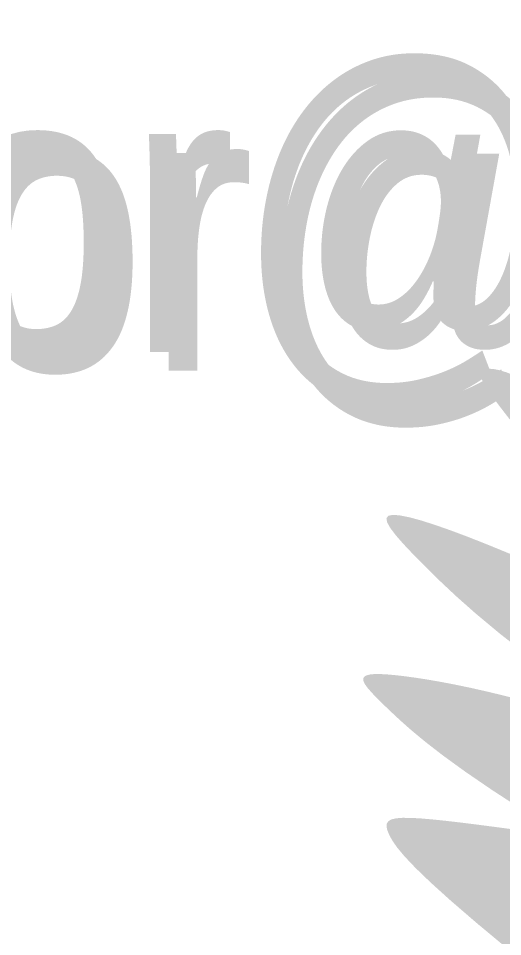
# Model space of a CAD drawing. Header units: millimetres. Extents: x -754 to 578, y -31 to 612.
# Drawn here: x -462.52 to -454.83, y 82.81 to 97.38 of the extents above; entities that cross this region are included whole.
import ezdxf

# ---------------------------------------------------------------- set-up
doc = ezdxf.new("R2010")
doc.units = ezdxf.units.MM
for name, color, linetype in [('Images', 7, 'Continuous'), ('magpiefill', 3, 'Continuous'), ('Text', 7, 'Continuous')]:
    doc.layers.add(name, color=color, linetype=linetype)
doc.styles.get("Standard").update_dxf_attribs({"font": 'arial.ttf'})
picture_1 = doc.add_image_def('image12.jpg', size_in_pixel=(700, 590))

msp = doc.modelspace()

# ---------------------------------------------------------------- hatches: boundary and pattern name
at = {"layer": 'magpiefill'}
h = msp.add_hatch(color=253, dxfattribs=at)
h.dxf.hatch_style = 1
h.paths.add_polyline_path([(-452.5734821985648, 90.35079238292013), (-452.8327839596246, 90.54544421504119), (-453.0810504879962, 90.72866481848862), (-453.3184523005116, 90.90023522746324), (-453.5444773600636, 91.05937380299949), (-453.7586136295445, 91.20529890613153), (-453.9603490718467, 91.33722889789384), (-454.1491716498625, 91.45438213932043), (-454.3245693264844, 91.55597699144573), (-454.4860300646046, 91.64123181530393), (-454.6329688961005, 91.70956968668196), (-454.7645091287857, 91.76123254037705), (-454.8797011394587, 91.79666702593919), (-454.9775953049186, 91.81631979291812), (-455.0572420019641, 91.82063749086385), (-455.1176916073935, 91.8100667693261), (-455.1579944980056, 91.78505427785504), (-455.1772010505988, 91.7460466660003), (-455.174363195202, 91.69291210674048), (-455.1485390747642, 91.6232048667681), (-455.0987883854648, 91.53390073620415), (-455.0241708234827, 91.42197550516967), (-454.9237460849969, 91.28440496378565), (-454.7965738661865, 91.11816490217352), (-454.641713863231, 90.92023111045398), (-454.4582257723094, 90.68757937874827), (-454.2439281420578, 90.4173179288156), (-453.9916749309398, 90.10708470896664), (-453.6930789498767, 89.75465009915064), (-453.3397530097891, 89.35778447931656), (-452.9233099215975, 88.9142582294136), (-452.4353624962231, 88.42184172939061), (-451.8675235445863, 87.87830535919677), (-451.2114058776086, 87.28141949878102), (-451.1128542132961, 87.23432510523395), (-450.7567356321631, 87.06274875386757), (-450.4010012327574, 86.88979004979599), (-450.2711258181325, 86.82602133419307), (-450.5520849237554, 87.19792943765093), (-450.8116680843748, 87.5342518885085), (-451.049767716375, 87.83676635546038), (-451.2662762361399, 88.10725050720082), (-451.4610860600537, 88.34748201242431), (-451.6340896045003, 88.55923853982523), (-451.7851792858635, 88.74429775809801), (-451.9142475205279, 88.90443733593726), (-452.0213199095133, 89.0414373257664), (-452.1069547923836, 89.15708731492592), (-452.1718436933393, 89.25317927448549), (-452.2166781365806, 89.33150517551493), (-452.2421496463079, 89.39385698908383), (-452.2489497467211, 89.44202668626181), (-452.2377699620206, 89.47780623811857), (-452.2093018164067, 89.5029876157239), (-452.1599824957416, 89.51617693734954), (-452.0692318325364, 89.50323691007523), (-451.9122153209644, 89.44684438818314), (-451.6640984551987, 89.329676225955), (-451.3000467294128, 89.13440927767303), (-450.7952256377794, 88.84372039761897), (-450.1674987975712, 88.46598040095697), (-450.5996013327438, 88.80935532260068), (-450.996268183449, 89.1237008884936), (-451.3610826362187, 89.41161149867108), (-451.6976279775836, 89.67568155316758), (-452.0094874940758, 89.91850545201805), (-452.3002444722256, 90.14267759525738)])
h = msp.add_hatch(color=253, dxfattribs=at)
h.dxf.hatch_style = 1
h.paths.add_polyline_path([(-452.9566970175772, 88.10267745570714), (-453.3310559263286, 88.27421128074005), (-453.7007021516146, 88.4412395983833), (-454.0626134270151, 88.60202163563685), (-454.4137674861108, 88.75481661950042), (-454.7511420624821, 88.89788377697388), (-455.0716807424847, 89.02951646924964), (-455.3721905235739, 89.14814459429226), (-455.6494442559799, 89.25223218425874), (-455.9002147899334, 89.34024327130629), (-456.1212749756646, 89.41064188759225), (-456.3093976634042, 89.46189206527373), (-456.4613557033822, 89.49245783650798), (-456.5739219458288, 89.50080323345213), (-456.6446290731963, 89.48558001827448), (-456.6740490968202, 89.44619087318843), (-456.6635138602576, 89.38222621041851), (-456.614355207066, 89.29327644218904), (-456.5279049808022, 89.17893198072451), (-456.4054950250236, 89.03878323824961), (-456.2484571832874, 88.8724206269885), (-456.0581232991508, 88.67943455916591), (-455.8339715437639, 88.45909878099303), (-455.568065398651, 88.20942037462743), (-455.2506146729287, 87.92808975621386), (-454.8718291757141, 87.612797341897), (-454.4219187161241, 87.26123354782126), (-453.8910931032758, 86.8710887901313), (-453.2695621462861, 86.4400534849715), (-452.5475356542722, 85.9658180484868), (-452.3729708612843, 85.90947490117934), (-451.8993256203719, 85.75324109272165), (-451.4045245377874, 85.58707467203558), (-451.2500643289022, 85.53442913632904), (-451.7629429824495, 85.869999315034), (-452.1981328576843, 86.18796013270466), (-452.5623416599972, 86.48661426535267), (-452.8622770947777, 86.76426438899074), (-453.1046468674165, 87.01921317963115), (-453.296158683303, 87.2497633132861), (-453.443520247828, 87.45421746596784), (-453.5534392663807, 87.63087831368878), (-453.6276241207613, 87.77706850651246), (-453.6477858984086, 87.88619059070759), (-453.590636363171, 87.95066708659417), (-453.4328872788971, 87.96292051449203), (-453.1512504094351, 87.91537339472126), (-452.7224375186338, 87.80044824760154), (-452.1231603703417, 87.61056759345325), (-451.3301307284065, 87.33815395259577), (-451.4716877096512, 87.40579908300097), (-451.8355668547231, 87.57845066627391), (-452.2059302153548, 87.75305637547393), (-452.5806476917794, 87.92837889628505)])
h = msp.add_hatch(color=253, dxfattribs=at)
h.dxf.hatch_style = 1
h.paths.add_polyline_path([(-453.6605684567405, 86.31397273033596), (-454.0431872537162, 86.42586816703306), (-454.4014486703959, 86.52552703007797), (-454.7348788802265, 86.61271039004853), (-455.0436699813415, 86.68806676897223), (-455.3281805530459, 86.7524665517395), (-455.588769174645, 86.80678012324029), (-455.8257944254441, 86.85187786836482), (-456.0396148847481, 86.88863017200327), (-456.2305891318623, 86.91790741904569), (-456.399075746092, 86.94057999438256), (-456.545544291282, 86.95737321875521), (-456.6709082694363, 86.96843215631246), (-456.7761921670981, 86.9737568070539), (-456.8624204708108, 86.97334717097984), (-456.9306176671187, 86.96720324809029), (-456.9818082425645, 86.95532503838503), (-457.0170166836922, 86.93771254186407), (-457.0372674770452, 86.91436575852751), (-457.0432393446438, 86.88500736080364), (-457.0342279504139, 86.84825071083267), (-457.009183193758, 86.8024318431832), (-456.967054974079, 86.74588679242424), (-456.9067931907794, 86.6769515931241), (-456.827347743262, 86.59396227985164), (-456.7276685309291, 86.49525488717532), (-456.6067054531838, 86.37916544966362), (-456.4616312393744, 86.24358535366167), (-456.2825099386309, 86.08462739261972), (-456.0576284300304, 85.89795971176396), (-455.7752735926488, 85.67925045632052), (-455.4237323055627, 85.42416777151594), (-454.991291447848, 85.12837980257646), (-454.4662378985812, 84.78755469472846), (-453.837505205927, 84.39776150635029), (-453.582713590202, 84.3631880982869), (-453.2731368043526, 84.320283392144), (-452.9518808009504, 84.27451154259319), (-452.9143689491443, 84.26899019116395), (-453.2063736124614, 84.4143756435085), (-453.4509040003827, 84.55767754322099), (-453.6530312535203, 84.69757708839214), (-453.8178265124873, 84.83275547711257), (-453.950360917896, 84.96189390747284), (-454.0557056103594, 85.08367357756372), (-454.13893173049, 85.19677568547581), (-454.2051104189004, 85.29988142929989), (-454.2585905167027, 85.39210272587181), (-454.3008316670042, 85.47427436700947), (-454.3325712134119, 85.54766186327633), (-454.3545464995325, 85.61353072523599), (-454.3674948689729, 85.67314646345133), (-454.37215366534, 85.72777458848597), (-454.3692602322401, 85.77868061090308), (-454.3595519132805, 85.82713004126619), (-454.3434842715675, 85.8740087363687), (-454.3203857482067, 85.91868393792414), (-454.2893030038035, 85.96014323387683), (-454.2492826989632, 85.99737421217037), (-454.1993714942913, 86.02936446074833), (-454.138616050393, 86.05510156755494), (-454.0660630278735, 86.07357312053387), (-453.9807590873384, 86.083766707629), (-453.8814194570634, 86.08468604653845), (-453.7654336360067, 86.07539937397767), (-453.6298596907968, 86.0549910564165), (-453.4717556880624, 86.02254546032455), (-453.2881796944321, 85.97714695217176), (-453.0761897765344, 85.9178798984277), (-452.832844000998, 85.8438286655624), (-452.5552004344514, 85.75407762004525), (-452.2362952814399, 85.6460398953883), (-451.8530772981746, 85.51044369327138), (-451.378473378783, 85.3363459824167), (-450.785410417393, 85.11280373154588), (-450.0468153081321, 84.8288739093813), (-449.1356149451279, 84.47361348464483), (-448.0247362225083, 84.0360794260584), (-446.687106034401, 83.505328702344), (-446.7035336827432, 83.53816710814624), (-446.7593422518263, 83.81707426259776), (-447.1997323835337, 84.02006772059495), (-447.6784098365192, 84.22518631489726), (-448.1870656754245, 84.43083916493813), (-448.7173909648932, 84.6354353901516), (-449.2610767695678, 84.83738410997135), (-449.8098141540909, 85.0350944438312), (-450.355294183106, 85.22697551116494), (-450.8892079212553, 85.41143643140612), (-451.4045245377874, 85.58707467203558), (-451.8993256203719, 85.75324109272165), (-452.3729708612843, 85.90947490117934), (-452.8248199527998, 86.05531530512428), (-453.2542325871934, 86.19030151227136)])
h = msp.add_hatch(color=253, dxfattribs=at)
h.dxf.hatch_style = 1
h.paths.add_polyline_path([(-452.6172551687655, 84.22525815670167), (-452.9518808009504, 84.27451154259319), (-453.2731368043526, 84.320283392144), (-453.582713590202, 84.3631880982869), (-453.8823015697291, 84.40384005395507), (-454.1735911541638, 84.44285365208124), (-454.4582727547365, 84.48084328559854), (-454.7372342613356, 84.51816735065269), (-455.0081534784842, 84.55416025624143), (-455.2679056893635, 84.58790041457496), (-455.5133661771547, 84.61846623786431), (-455.7414102250393, 84.64493613831968), (-455.9489131161981, 84.66638852815183), (-456.1327501338131, 84.68190181957092), (-456.2897965610653, 84.69055442478779), (-456.4177558184699, 84.69146315738263), (-456.5176438758785, 84.68389843641299), (-456.5913048404758, 84.66716908230657), (-456.6405828194477, 84.6405839154913), (-456.6673219199787, 84.60345175639446), (-456.6733662492545, 84.55508142544357), (-456.6605599144605, 84.49478174306617), (-456.6307470227817, 84.42186152968986), (-456.5832432226293, 84.33421278873007), (-456.5072503273201, 84.22406025555367), (-456.3894416913963, 84.08221184851551), (-456.2164906694002, 83.89947548596999), (-455.9750706158742, 83.66665908627215), (-455.6518548853608, 83.37457056777635), (-455.2335168324024, 83.01401784883765), (-454.7067298115414, 82.57580884781046), (-454.4005517849571, 82.59083619450342), (-454.0419872119337, 82.59422821270772), (-453.6318905824899, 82.5873292209281), (-453.1687763861943, 82.5715983858781), (-452.6543129267745, 82.54851063903175), (-452.1027837645975, 82.51960397090389), (-451.5316262741901, 82.48643213676965), (-450.9582778300789, 82.4505488919038), (-450.4001758067907, 82.41350799158143), (-449.8747575788518, 82.37686319107769), (-449.3994605207894, 82.34216824566765), (-448.9917220071303, 82.31097691062625), (-448.0429590697937, 82.08785118706486), (-447.5406745496493, 81.97628832528424), (-447.2616267719702, 82.14363261795518), (-447.2616267719702, 82.25519547973579), (-447.2616267719702, 82.5341026341873), (-447.4290574114834, 82.64566549596788), (-447.5406745496493, 82.92457265041948), (-447.0941985985888, 82.8687912195291), (-446.8709618561247, 82.8687912195291), (-446.5361055093621, 82.8687912195291), (-446.5361055093621, 82.98035408130964), (-446.5421320645528, 83.01649582915289), (-446.8921267875164, 83.09250978503553), (-447.2047066442065, 83.16352249627636), (-447.4899878354234, 83.23074578735024), (-447.7580865619673, 83.29539148273179), (-448.0191190246387, 83.35867140689575), (-448.2832014242374, 83.42179738431658), (-448.560449961564, 83.48598123946927), (-448.8609808374188, 83.5524347968283), (-449.1921442315977, 83.62198444675124), (-449.5502262398795, 83.6939148431276), (-449.9287469370397, 83.76712520573007), (-450.3212263978523, 83.84051475433068), (-450.7211846970926, 83.91298270870206), (-451.1221419095352, 83.9834282886165), (-451.5176181099548, 84.05075071384654), (-451.9011333731268, 84.11384920416461), (-452.2675694965677, 84.17190884153649)])
h.paths.add_polyline_path([(-454.593233181035, 83.7282860187542), (-454.5630703973485, 83.77963855125262), (-454.5187183700536, 83.82699756671559), (-454.4593062794814, 83.87005587350664), (-454.3839633059631, 83.9085062799893), (-454.2914685933893, 83.94190506312164), (-454.1792011398882, 83.96926237424164), (-454.0441899071483, 83.9894518332818), (-453.8834638568578, 84.00134706017506), (-453.6940519507046, 84.0038216748539), (-453.4729831503768, 83.99574929725144), (-453.2172864175628, 83.97600354729995), (-452.9239907139506, 83.94345804493237), (-452.5921569166968, 83.89757519941818), (-452.228973564834, 83.84017257737341), (-451.8436611128632, 83.77365653475105), (-451.4454400152852, 83.70043342750384), (-451.0435307266011, 83.6229096115847), (-450.6471537013117, 83.54349144294665), (-450.2655293939181, 83.46458527754238), (-449.9078782589215, 83.3885974713248), (-449.5815937351829, 83.31742238881944), (-449.2867611990044, 83.25090642884118), (-449.0216390110481, 83.18838399877782), (-448.7844855319763, 83.12918950601704), (-448.5735591224511, 83.07265735794644), (-448.3871181431348, 83.01812196195377), (-448.2234209546895, 82.96491772542642), (-448.0807259177774, 82.91237905575224), (-447.9573767664547, 82.85997689279729), (-447.8520587283534, 82.80772830634112), (-447.7635424044993, 82.75578689864203), (-447.6905983959185, 82.70430627195799), (-447.6319973036367, 82.65344002854732), (-447.5865097286801, 82.60334177066802), (-447.5529062720744, 82.55416510057799), (-447.5299575348456, 82.50606362053568), (-447.5166817069691, 82.45930186221793), (-447.5130873342175, 82.41458807497673), (-447.5194305513128, 82.37274143758324), (-447.5359674929771, 82.33458112880822), (-447.5629542939329, 82.3009263274228), (-447.6006470889016, 82.2725962121978), (-447.6493020126057, 82.25040996190432), (-447.7091751997673, 82.2351867553131), (-447.7810777155617, 82.22751537800454), (-447.8680403469783, 82.22706304279522), (-447.9736488114598, 82.23326656931147), (-448.1014888264483, 82.24556277717917), (-448.2551461093869, 82.26338848602458), (-448.438206377718, 82.28618051547353), (-448.6542553488841, 82.3133756851523), (-448.906878740328, 82.34441081468688), (-449.1978352577299, 82.37870565446025), (-449.5215755597201, 82.4156116778833), (-449.8707232931672, 82.4544632891238), (-450.2379021049389, 82.49459489234924), (-450.6157356419037, 82.5353408917276), (-450.9968475509298, 82.57603569142647), (-451.3738614788854, 82.6160136956139), (-451.739401072638, 82.65460930845725), (-452.0871400845004, 82.69142999747126), (-452.4149526885615, 82.72717548355809), (-452.7217631643534, 82.76281855096673), (-453.0064957914093, 82.79933198394612), (-453.2680748492619, 82.83768856674527), (-453.5054246174434, 82.87886108361306), (-453.7174693754876, 82.92382231879843), (-453.9031334029262, 82.97354505655053), (-454.0618873765745, 83.02866928695863), (-454.1953875623767, 83.08850382347387), (-454.3058366235584, 83.15202468538772), (-454.3954372233459, 83.21820789199188), (-454.4663920249652, 83.28602946257763), (-454.5209036916424, 83.35446541643668), (-454.5611748866036, 83.42249177286052), (-454.5894082730748, 83.48908455114064), (-454.6072942671329, 83.55333923541377), (-454.6144742962582, 83.61482916919834), (-454.610077540782, 83.67324716085733)], flags=16)

# ---------------------------------------------------------------- texts
at = {"layer": 'Text', "color": 255, "char_height": 4.5, "attachment_point": 1}
for s, insert in [('{\\fArial Narrow|b0|i0|c0|p34;\\C256;\\c16777215;If you would like to contribute to the \\H1.3419x; \\H0.74523x;magazine, email:\\H1.2194x; \\H0.82009x;\\Peditor@themagpi.com\\H1.2779x; }', (-471.9636789635728, 119.0933330904302)), ('{\\fArial Narrow|b0|i0|c0|p34;\\C256;\\c0;If you would like to contribute to the \\H1.3419x; \\H0.74523x;magazine, email:\\H1.2194x; \\H0.82009x;\\Peditor@themagpi.com\\H1.2779x; }', (-471.6636789635728, 118.7933330904302))]:
    msp.add_mtext_dynamic_manual_height_columns(s, width=60, gutter_width=12.5, heights=[0], dxfattribs=dict(at, insert=insert))

# ---------------------------------------------------------------- pictures from other files: only their frames are drawn
at = {"layer": 'Images'}
image = msp.add_image(picture_1, insert=(-754.3365603195051, 1.13686837721616e-13), size_in_units=(352.37288135593224, 297.00000000000006), dxfattribs=at)
image.dxf.flags = 7

doc.saveas('drawing.dxf')
